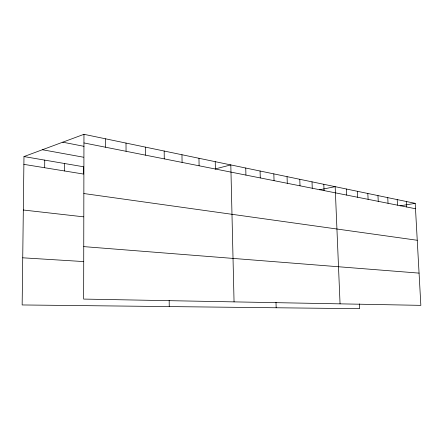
<?xml version="1.0" encoding="UTF-8"?>
<svg xmlns="http://www.w3.org/2000/svg" width="443" height="443" viewBox="0 0 443 443"><rect width="100%" height="100%" fill="white"/><g stroke="black" fill="none" stroke-linecap="round" stroke-linejoin="round"><path stroke-width="0.66" d="M83.96 134.312L83.655 299.08L420.85 305.354L415.202 203.348L83.96 134.312L23.977 156.573L22.15 304.956L359.544 308.688L359.328 303.892M64.578 170.976L64.617 163.522M44.682 167.742L44.749 160.128M215.115 168.949L230.814 164.918L234.054 301.877M319.536 189.787L335.168 186.669L340.052 303.848M399.979 205.851L415.202 203.348M22.731 257.804L83.45 261.558M83.749 246.618L419.067 273.115M23.318 210.01L83.533 216.832M83.849 193.536L417.245 240.272M23.878 164.359L83.616 174.071L83.627 166.773L23.977 156.573M42.395 149.74L83.528 157.221M62.74 142.186L84.048 146.334M83.943 142.934L415.501 208.742M406.353 201.504L406.646 206.981M397.205 199.599L397.498 205.164M387.747 197.628L388.035 203.287M377.962 195.584L378.244 201.344M367.828 193.475L368.105 199.333M357.335 191.287L357.606 197.251M346.454 189.017L346.719 195.086M323.805 184.299L324.055 190.59M312.016 181.84L312.26 188.247M299.778 179.293L300.011 185.816M287.058 176.641L287.28 183.291M273.835 173.883L274.045 180.666M275.995 302.27L276.166 307.763M260.08 171.015L260.274 177.931M245.749 168.03L245.931 175.085M215.232 161.673L215.387 169.021M198.962 158.278L199.101 165.787M181.962 154.734L182.079 162.409M169.171 300.415L169.248 306.584M164.17 151.03L164.264 158.876M145.542 147.148L145.614 155.172M126.006 143.078L126.056 151.29M105.506 138.803L105.523 147.214"/></g></svg>
